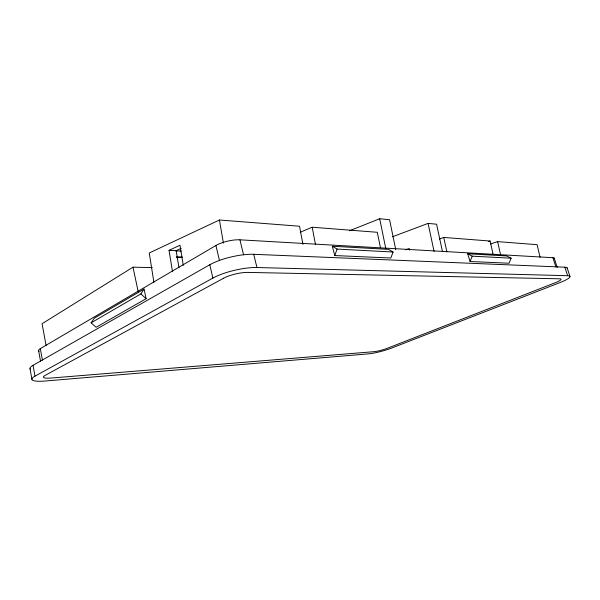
<?xml version="1.0" encoding="UTF-8"?>
<svg xmlns="http://www.w3.org/2000/svg" width="600" height="600" viewBox="0 0 600 600"><rect width="100%" height="100%" fill="white"/><g stroke="black" fill="none" stroke-linecap="round" stroke-linejoin="round"><path stroke-width="0.9" d="M334.793 255.548L337.087 249.083L393.09 252.015L390.84 258.015L334.793 255.548L332.31 246.24L388.403 249.36L393.09 252.015M470.062 261.51L472.222 256.163L511.14 258.202L509.033 263.228L470.062 261.51L467.722 253.778L506.76 255.952L511.14 258.202M91.102 322.837L140.873 293.888L144.053 289.05L146.115 298.702L96.157 327.27L91.102 322.837L94.35 318.157L144.053 289.05M152.265 267.63L132.998 267.18L42.068 323.73L46.095 345.548M39.165 351.24A14.348 3.105 -10.7 0 1 40.312 348.623L215.917 245.498A17.22 5.077 -13 0 1 239.933 239.82L552.885 257.7A11.475 2.085 -17.2 0 1 554.145 258.705M30.338 369.21A25.935 5.19 -11 0 1 33.053 365.31L209.79 264.757A31.178 8.512 -13.1 0 1 253.71 254.303L564.855 267.188A20.737 3.48 -17 0 1 567.232 268.327M33.053 365.31L35.002 376.147L212.888 278.07A31.282 8.085 -13.2 0 1 256.95 267.525L567.645 275.707L564.855 267.188M302.933 244.327L299.528 226.23L219.435 220.005L149.25 252.99L153.9 282.322M172.485 271.605L169.028 250.32L180 245.25L183.292 265.462M169.028 250.32L176.16 250.62L181.238 248.303M300.18 232.237L312.188 227.228L377.303 232.29L380.43 247.68M349.493 230.76L379.688 218.745L389.565 219.697L395.752 249.69M392.4 236.798L428.077 223.395L436.582 224.212L442.455 251.505M405.75 249.772L409.275 248.505L409.627 250.192M439.357 239.01L443.76 237.435L490.103 241.035L493.132 254.542M488.34 241.635L490.103 241.035M490.582 243.983L497.61 241.62L537.127 244.688L540.067 257.288M176.64 256.8L182.197 256.995M176.438 257.34L181.995 257.535M175.665 250.853L181.23 251.085M467.722 253.778L472.222 256.163M332.31 246.24L337.087 249.083M140.873 293.888L146.115 298.702M567.15 267.877L569.925 276.33M554.197 258.12L557.205 267.345M552.885 257.7L555.9 266.962M253.71 254.303L256.95 267.525M239.933 239.82L243.577 254.88M215.917 245.498L219.472 260.618M209.79 264.757L212.888 278.07M497.61 241.62L500.7 255.3M443.76 237.435L446.865 251.835M428.077 223.395L434.07 251.46M132.998 267.18L138.233 291.907M379.688 218.745L385.793 248.655M312.188 227.228L315.472 244.485M40.312 348.623L42.42 360.173M38.58 350.528L40.515 361.125M30 368.58L31.92 379.298M219.435 220.005L223.41 243.075M176.16 250.62L178.972 267.825M35.002 376.147A26.01 4.92 -11.2 0 0 45.307 381L368.288 353.88A17.325 2.498 -15 0 0 391.575 348.082L559.56 282.75A20.782 3.292 -16.9 0 0 567.645 275.707M223.62 278.212L45.203 375.345A14.445 2.73 -11.2 0 0 50.752 378.075L373.875 351.69A9.623 1.388 -15 0 0 386.888 348.45L555.36 282.69A11.543 1.83 -16.9 0 0 559.748 278.805L247.83 272.415A17.37 4.485 -13.2 0 0 223.62 278.212"/></g></svg>
